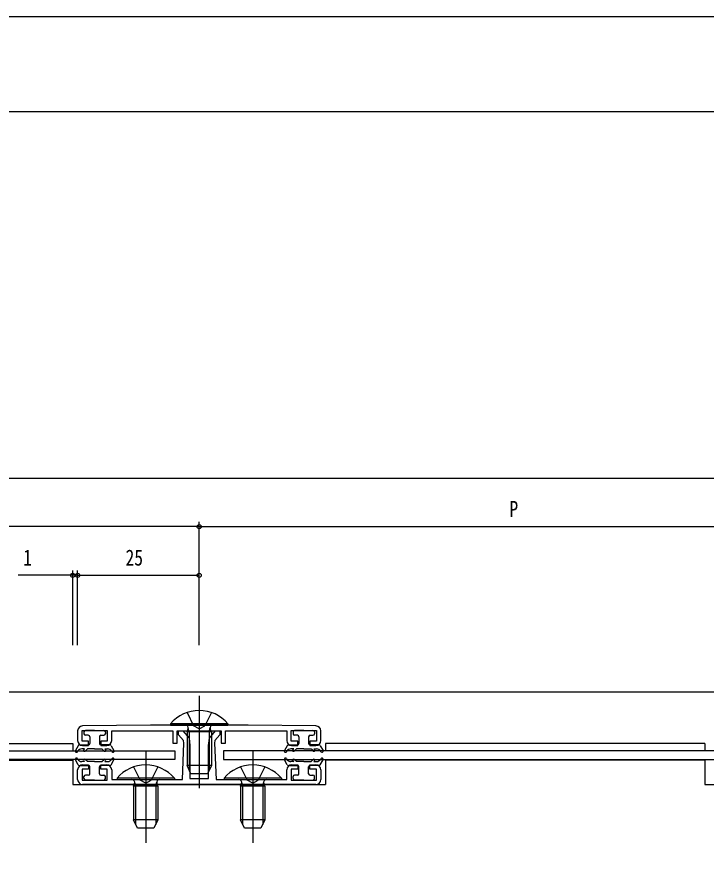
# Model space of a CAD drawing. Units: millimetres, scale not verified. Extents: x -420 to 420, y -297 to 297.
# Drawn here: x -250.5 to -108.8, y 123.8 to 297 of the extents above; entities that cross this region are included whole.
import ezdxf
from ezdxf.enums import TextEntityAlignment as Align

# ---------------------------------------------------------------- set-up
doc = ezdxf.new("R2010")
doc.units = ezdxf.units.MM
doc.header["$LTSCALE"] = 2
for name, color, linetype in [('0-2_YKK_11', 7, 'Continuous'), ('0-3_YKK_12', 2, 'Continuous'), ('0-4_YKK_13', 4, 'Continuous'), ('0-5_YKK_D', 6, 'Continuous'), ('0-6_YKK_ZWAK', 7, 'Continuous')]:
    doc.layers.add(name, color=color, linetype=linetype)
doc.styles.add('ＭＳ ゴシック', font='')
doc.styles.get('ＭＳ ゴシック').set_extended_font_data('MS Gothic')

msp = doc.modelspace()

# ---------------------------------------------------------------- linework, layer by layer
at = {"layer": '0-2_YKK_11'}
for p, q in [((-189.011, 151.179), (-202.989, 151.366)), ((-238.025, 150.179), (-238.025, 148.166)), ((-188.025, 148.166), (-188.025, 150.179)), ((-238.025, 140.166), (-238.025, 142.166)), ((-188.025, 142.166), (-188.025, 140.166))]:
    msp.add_line(p, q, dxfattribs=at)
for points in [[(-202.989, 151.366), (-223.06, 151.366), (-237.038, 151.179)], [(-237.025, 147.166), (-235.775, 147.166), (-235.775, 148.067), (-237.124, 148.067), (-237.124, 150.266), (-231.925, 150.266), (-231.925, 148.067), (-233.275, 148.067), (-233.275, 147.166), (-232.025, 147.166)], [(-231.025, 148.166), (-231.025, 150.166), (-218.425, 150.166), (-218.425, 147.666), (-217.525, 147.666), (-217.525, 150.166), (-208.525, 150.166), (-208.525, 147.666), (-207.625, 147.666), (-207.625, 150.166), (-195.025, 150.166), (-195.025, 148.166)], [(-231.025, 142.166), (-231.025, 140.166), (-216.487, 140.166), (-216.201, 147.666), (-216.266, 148.163), (-217.275, 149.365), (-217.275, 150.166), (-216.381, 150.166), (-215.122, 148.666), (-214.925, 147.166), (-214.925, 140.366), (-211.125, 140.366), (-211.125, 147.166), (-210.927, 148.666), (-209.669, 150.166), (-208.775, 150.166), (-208.775, 149.365), (-209.783, 148.163), (-209.848, 147.666), (-209.563, 140.166), (-195.025, 140.166), (-195.025, 142.166)], [(-194.025, 147.166), (-192.775, 147.166), (-192.775, 148.067), (-194.125, 148.067), (-194.125, 150.266), (-188.925, 150.266), (-188.925, 148.067), (-190.275, 148.067), (-190.275, 147.166), (-189.025, 147.166)], [(-237.025, 143.166), (-235.775, 143.166), (-235.775, 142.266), (-237.125, 142.266), (-237.125, 140.066), (-231.925, 140.066), (-231.925, 142.266), (-233.275, 142.266), (-233.275, 143.166), (-232.025, 143.166)], [(-194.025, 143.166), (-192.775, 143.166), (-192.775, 142.266), (-194.125, 142.266), (-194.125, 140.066), (-188.925, 140.066), (-188.925, 142.266), (-190.275, 142.266), (-190.275, 143.166), (-189.025, 143.166)], [(-189.025, 139.166), (-213.025, 139.166), (-237.025, 139.166)]]:
    msp.add_lwpolyline(points, dxfattribs=at)
for centre, start, end in [((-237.025, 150.179), 90.76383, 180), ((-189.025, 150.179), 0.00002, 89.2343), ((-237.025, 148.166), 179.99978, 269.99976), ((-232.025, 148.166), 270.00001, 359.99999), ((-194.025, 148.166), 180.00001, 269.99999), ((-189.025, 148.166), 270.00001, 359.99999), ((-237.025, 142.166), 90.00001, 179.99999), ((-232.025, 142.166), 0.00001, 89.99999), ((-194.025, 142.166), 90.00001, 179.99999), ((-189.025, 142.166), 0.00001, 89.99999), ((-237.025, 140.166), 180.00001, 269.99999), ((-189.025, 140.166), 270.00001, 359.99999)]:
    msp.add_arc(centre, 1, start, end, dxfattribs=at)
at = {"layer": '0-3_YKK_12'}
for p, q in [((-337.525, 158.166), (-23.025, 158.166)), ((-213.025, 157.366), (-213.025, 138.366)), ((-317.025, 147.566), (-239.025, 147.566)), ((-239.025, 147.566), (-239.025, 145.967)), ((-109.025, 147.566), (-109.025, 145.966)), ((-224.025, 146.167), (-224.025, 127.167)), ((-202.025, 146.167), (-202.025, 127.167)), ((-317.025, 144.166), (-239.025, 144.166)), ((-239.025, 144.166), (-239.025, 139.166)), ((-187.025, 144.166), (-187.025, 139.166)), ((-109.025, 144.166), (-187.025, 144.166)), ((-109.025, 144.166), (-109.025, 139.166)), ((-239.025, 139.166), (-187.025, 139.166)), ((-109.025, 139.166), (-57.025, 139.166))]:
    msp.add_line(p, q, dxfattribs=at)
msp.add_lwpolyline([(-109.025, 147.566), (-187.025, 147.566), (-187.025, 145.966)], dxfattribs=at)
at = {"layer": '0-4_YKK_13'}
for p, q in [((-215.525, 153.949), (-214.17, 151.232)), ((-210.525, 153.949), (-211.88, 151.232)), ((-218.925, 151.614), (-218.925, 151.366)), ((-207.125, 151.614), (-218.925, 151.614)), ((-218.925, 151.366), (-207.125, 151.366)), ((-215.134, 150.166), (-215.285, 150.889)), ((-213.025, 150.623), (-214.17, 151.232)), ((-213.025, 150.623), (-211.88, 151.232)), ((-210.916, 150.166), (-210.764, 150.889)), ((-207.125, 151.614), (-207.125, 151.366)), ((-236.725, 149.966), (-236.725, 149.566)), ((-234.525, 150.266), (-236.425, 150.266)), ((-235.825, 149.266), (-236.425, 149.266)), ((-235.525, 148.966), (-235.525, 147.566)), ((-234.525, 150.266), (-232.625, 150.266)), ((-233.525, 148.966), (-233.525, 147.566)), ((-233.225, 149.266), (-232.625, 149.266)), ((-232.325, 149.966), (-232.325, 149.566)), ((-215.525, 149.966), (-215.452, 150.166)), ((-210.525, 149.966), (-215.525, 149.966)), ((-215.525, 149.966), (-215.525, 147.666)), ((-215.452, 150.166), (-215.308, 150.561)), ((-215.092, 149.966), (-215.134, 150.166)), ((-215.092, 149.966), (-215.092, 147.666)), ((-210.958, 149.966), (-210.916, 150.166)), ((-210.958, 149.966), (-210.958, 147.666)), ((-210.597, 150.166), (-210.741, 150.561)), ((-210.525, 149.966), (-210.597, 150.166)), ((-210.525, 149.966), (-210.525, 147.666)), ((-193.725, 149.966), (-193.725, 149.566)), ((-191.525, 150.266), (-193.425, 150.266)), ((-192.825, 149.266), (-193.425, 149.266)), ((-192.525, 148.966), (-192.525, 147.566)), ((-191.525, 150.266), (-189.625, 150.266)), ((-190.525, 148.966), (-190.525, 147.566)), ((-190.225, 149.266), (-189.625, 149.266)), ((-189.325, 149.966), (-189.325, 149.566)), ((-237.668, 147.266), (-235.825, 147.266)), ((-231.381, 147.266), (-233.225, 147.266)), ((-215.525, 147.666), (-215.525, 145.711)), ((-215.092, 147.666), (-215.092, 145.666)), ((-210.958, 147.666), (-210.958, 145.666)), ((-210.525, 147.666), (-210.525, 145.711)), ((-194.668, 147.266), (-192.825, 147.266)), ((-188.381, 147.266), (-190.225, 147.266)), ((-338.025, 146.066), (-218.025, 146.067)), ((-237.928, 147.116), (-238.491, 146.141)), ((-238.058, 145.891), (-238.015, 145.966)), ((-236.59, 146.466), (-237.149, 146.466)), ((-236.749, 146.308), (-236.59, 146.466)), ((-236.025, 146.466), (-236.466, 146.025)), ((-234.525, 146.466), (-236.025, 146.466)), ((-234.525, 146.466), (-233.025, 146.466)), ((-233.025, 146.466), (-232.583, 146.025)), ((-231.121, 147.116), (-230.558, 146.141)), ((-230.991, 145.891), (-231.034, 145.966)), ((-218.025, 146.067), (-218.025, 144.266)), ((-215.525, 145.711), (-215.525, 143.066)), ((-215.092, 145.666), (-215.092, 142.146)), ((-210.958, 145.666), (-210.958, 142.146)), ((-210.525, 145.711), (-210.525, 143.066)), ((-194.928, 147.116), (-195.491, 146.141)), ((-195.058, 145.891), (-195.015, 145.966)), ((-193.59, 146.466), (-194.149, 146.466)), ((-193.749, 146.308), (-193.59, 146.466)), ((-193.025, 146.466), (-193.466, 146.025)), ((-191.525, 146.466), (-193.025, 146.466)), ((-191.525, 146.466), (-190.025, 146.466)), ((-190.025, 146.466), (-189.583, 146.025)), ((-188.121, 147.116), (-187.558, 146.141)), ((-187.991, 145.891), (-188.034, 145.966)), ((-218.025, 144.267), (-338.025, 144.266)), ((-237.928, 143.216), (-238.491, 144.191)), ((-238.058, 144.441), (-238.015, 144.367)), ((-236.59, 143.866), (-237.149, 143.866)), ((-236.749, 144.025), (-236.59, 143.866)), ((-236.025, 143.866), (-236.466, 144.308)), ((-234.525, 143.866), (-236.025, 143.866)), ((-234.525, 143.866), (-233.025, 143.866)), ((-233.025, 143.866), (-232.583, 144.308)), ((-231.121, 143.216), (-230.558, 144.191)), ((-230.991, 144.441), (-231.034, 144.367)), ((-208.025, 144.266), (-88.025, 144.266)), ((-194.928, 143.216), (-195.491, 144.191)), ((-195.058, 144.441), (-195.015, 144.367)), ((-193.59, 143.866), (-194.149, 143.866)), ((-193.749, 144.025), (-193.59, 143.866)), ((-193.025, 143.866), (-193.466, 144.308)), ((-191.525, 143.866), (-193.025, 143.866)), ((-191.525, 143.866), (-190.025, 143.866)), ((-190.025, 143.866), (-189.583, 144.308)), ((-188.121, 143.216), (-187.558, 144.191)), ((-187.991, 144.441), (-188.034, 144.367)), ((-237.668, 143.066), (-235.825, 143.066)), ((-235.525, 141.366), (-235.525, 142.766)), ((-233.525, 141.366), (-233.525, 142.766)), ((-231.381, 143.066), (-233.225, 143.066)), ((-226.525, 142.75), (-225.17, 140.032)), ((-221.525, 142.75), (-222.88, 140.032)), ((-210.525, 143.066), (-215.525, 143.066)), ((-214.725, 141.366), (-215.525, 143.066)), ((-210.525, 143.066), (-211.325, 141.366)), ((-204.525, 142.75), (-203.17, 140.032)), ((-199.525, 142.75), (-200.88, 140.032)), ((-194.668, 143.066), (-192.825, 143.066)), ((-192.525, 141.366), (-192.525, 142.766)), ((-190.525, 141.366), (-190.525, 142.766)), ((-188.381, 143.066), (-190.225, 143.066)), ((-236.725, 140.366), (-236.725, 140.766)), ((-235.825, 141.066), (-236.425, 141.066)), ((-233.225, 141.066), (-232.625, 141.066)), ((-232.325, 140.366), (-232.325, 140.766)), ((-229.925, 140.415), (-229.925, 140.167)), ((-218.125, 140.415), (-229.925, 140.415)), ((-218.125, 140.415), (-218.125, 140.167)), ((-211.325, 141.366), (-214.725, 141.366)), ((-207.925, 140.415), (-207.925, 140.167)), ((-196.125, 140.415), (-207.925, 140.415)), ((-196.125, 140.415), (-196.125, 140.167)), ((-193.725, 140.366), (-193.725, 140.766)), ((-192.825, 141.066), (-193.425, 141.066)), ((-190.225, 141.066), (-189.625, 141.066)), ((-189.325, 140.366), (-189.325, 140.766)), ((-234.525, 140.066), (-236.425, 140.066)), ((-234.525, 140.066), (-232.625, 140.066)), ((-229.925, 140.167), (-218.125, 140.167)), ((-226.525, 138.767), (-226.308, 139.362)), ((-221.525, 138.767), (-226.525, 138.767)), ((-226.525, 138.767), (-226.525, 135.767)), ((-226.092, 138.767), (-226.285, 139.69)), ((-226.092, 138.767), (-226.092, 135.767)), ((-224.025, 139.423), (-225.17, 140.032)), ((-224.025, 139.423), (-222.88, 140.032)), ((-221.958, 138.767), (-221.764, 139.69)), ((-221.958, 138.767), (-221.958, 135.767)), ((-221.525, 138.767), (-221.741, 139.362)), ((-221.525, 138.767), (-221.525, 135.767)), ((-207.925, 140.167), (-196.125, 140.167)), ((-204.525, 138.767), (-204.308, 139.362)), ((-199.525, 138.767), (-204.525, 138.767)), ((-204.525, 138.767), (-204.525, 135.767)), ((-204.092, 138.767), (-204.285, 139.69)), ((-204.092, 138.767), (-204.092, 135.767)), ((-202.025, 139.423), (-203.17, 140.032)), ((-202.025, 139.423), (-200.88, 140.032)), ((-199.958, 138.767), (-199.764, 139.69)), ((-199.958, 138.767), (-199.958, 135.767)), ((-199.525, 138.767), (-199.741, 139.362)), ((-199.525, 138.767), (-199.525, 135.767)), ((-191.525, 140.066), (-193.425, 140.066)), ((-191.525, 140.066), (-189.625, 140.066)), ((-226.525, 135.767), (-226.525, 131.867)), ((-226.092, 135.767), (-226.092, 130.947)), ((-221.958, 135.767), (-221.958, 130.947)), ((-221.525, 135.767), (-221.525, 131.867)), ((-204.525, 135.767), (-204.525, 131.867)), ((-204.092, 135.767), (-204.092, 130.947)), ((-199.958, 135.767), (-199.958, 130.947)), ((-199.525, 135.767), (-199.525, 131.867)), ((-221.525, 131.867), (-226.525, 131.867)), ((-225.725, 130.167), (-226.525, 131.867)), ((-221.525, 131.867), (-222.325, 130.167)), ((-199.525, 131.867), (-204.525, 131.867)), ((-203.725, 130.167), (-204.525, 131.867)), ((-199.525, 131.867), (-200.325, 130.167)), ((-222.325, 130.167), (-225.725, 130.167)), ((-200.325, 130.167), (-203.725, 130.167))]:
    msp.add_line(p, q, dxfattribs=at)
for points in [[(-232.3, 146.308), (-232.459, 146.466), (-231.9, 146.466)], [(-88.025, 146.066), (-208.025, 146.066), (-208.025, 144.266)], [(-189.3, 146.308), (-189.459, 146.466), (-188.9, 146.466)], [(-232.3, 144.025), (-232.459, 143.866), (-231.9, 143.866)], [(-189.3, 144.025), (-189.459, 143.866), (-188.9, 143.866)]]:
    msp.add_lwpolyline(points, dxfattribs=at)
for centre, radius, start, end in [((-213.025, 146.666), 7.7, 39.98312, 140.01688), ((-215.872, 150.766), 0.6, 340.03043, 90), ((-210.177, 150.766), 0.6, 90, 199.96957), ((-236.425, 149.966), 0.3, 90, 180), ((-236.425, 149.566), 0.3, 180, 270), ((-235.825, 148.966), 0.3, 0, 90), ((-233.225, 148.966), 0.3, 90, 180), ((-232.625, 149.966), 0.3, 0, 90), ((-232.625, 149.566), 0.3, 270, 0), ((-193.425, 149.966), 0.3, 90, 180), ((-193.425, 149.566), 0.3, 180, 270), ((-192.825, 148.966), 0.3, 0, 90), ((-190.225, 148.966), 0.3, 90, 180), ((-189.625, 149.966), 0.3, 0, 90), ((-189.625, 149.566), 0.3, 270, 0), ((-237.668, 146.966), 0.3, 90, 150), ((-235.825, 147.566), 0.3, 270, 0), ((-233.225, 147.566), 0.3, 180, 270), ((-231.381, 146.966), 0.3, 30, 90), ((-194.668, 146.966), 0.3, 90, 150), ((-192.825, 147.566), 0.3, 270, 0), ((-190.225, 147.566), 0.3, 180, 270), ((-188.381, 146.966), 0.3, 30, 90), ((-238.275, 146.016), 0.25, 150, 330.00999), ((-237.149, 145.466), 1, 90, 150.00999), ((-236.607, 146.166), 0.2, 135, 315), ((-232.442, 146.166), 0.2, 225, 45), ((-231.9, 145.466), 1, 29.99001, 90), ((-230.775, 146.016), 0.25, 209.99001, 29.99001), ((-195.275, 146.016), 0.25, 150, 330.00999), ((-194.149, 145.466), 1, 90, 150.00999), ((-193.607, 146.166), 0.2, 135, 315), ((-189.442, 146.166), 0.2, 225, 45), ((-188.9, 145.466), 1, 29.99001, 90), ((-187.775, 146.016), 0.25, 209.99001, 29.99001), ((-238.275, 144.316), 0.25, 29.99001, 210), ((-237.149, 144.866), 1, 209.99001, 270), ((-236.608, 144.166), 0.2, 45, 225), ((-232.442, 144.166), 0.2, 315, 135), ((-231.9, 144.866), 1, 270, 330.00999), ((-230.775, 144.316), 0.25, 330.00999, 150.00999), ((-195.275, 144.316), 0.25, 29.99001, 210), ((-194.149, 144.866), 1, 209.99001, 270), ((-193.608, 144.166), 0.2, 45, 225), ((-189.442, 144.166), 0.2, 315, 135), ((-188.9, 144.866), 1, 270, 330.00999), ((-187.775, 144.316), 0.25, 330.00999, 150.00999), ((-237.668, 143.366), 0.3, 210, 270), ((-235.825, 142.766), 0.3, 0, 90), ((-233.225, 142.766), 0.3, 90, 180), ((-231.381, 143.366), 0.3, 270, 330), ((-224.025, 135.467), 7.7, 39.98312, 140.01688), ((-202.025, 135.467), 7.7, 39.98312, 140.01688), ((-194.668, 143.366), 0.3, 210, 270), ((-192.825, 142.766), 0.3, 0, 90), ((-190.225, 142.766), 0.3, 90, 180), ((-188.381, 143.366), 0.3, 270, 330), ((-236.425, 140.766), 0.3, 90, 180), ((-236.425, 140.366), 0.3, 180, 270), ((-235.825, 141.366), 0.3, 270, 0), ((-233.225, 141.366), 0.3, 180, 270), ((-232.625, 140.766), 0.3, 0, 90), ((-232.625, 140.366), 0.3, 270, 0), ((-193.425, 140.766), 0.3, 90, 180), ((-193.425, 140.366), 0.3, 180, 270), ((-192.825, 141.366), 0.3, 270, 0), ((-190.225, 141.366), 0.3, 180, 270), ((-189.625, 140.766), 0.3, 0, 90), ((-189.625, 140.366), 0.3, 270, 0), ((-226.872, 139.567), 0.6, 340.03043, 90), ((-221.177, 139.567), 0.6, 90, 199.96957), ((-204.872, 139.567), 0.6, 340.03043, 90), ((-199.177, 139.567), 0.6, 90, 199.96957)]:
    msp.add_arc(centre, radius, start, end, dxfattribs=at)
at = {"layer": '0-5_YKK_D'}
for p, q in [((-358.025, 202.166), (321.975, 202.166)), ((-213.025, 167.794), (-213.025, 193.166)), ((-213.025, 167.794), (-213.025, 193.166)), ((-213.025, 192.166), (-343.025, 192.166)), ((-213.025, 192.166), (-83.025, 192.166)), ((-239.025, 182.166), (-250.225, 182.166)), ((-239.025, 167.794), (-239.025, 183.166)), ((-238.025, 182.166), (-239.025, 182.166)), ((-238.025, 167.794), (-238.025, 183.166)), ((-238.025, 167.794), (-238.025, 183.166)), ((-238.025, 182.166), (-236.325, 182.166)), ((-238.025, 182.166), (-213.025, 182.166))]:
    msp.add_line(p, q, dxfattribs=at)
for centre in [(-213.025, 192.166), (-213.025, 192.166), (-239.025, 182.166), (-238.025, 182.166), (-238.025, 182.166), (-213.025, 182.166)]:
    msp.add_circle(centre, 0.425, dxfattribs=at)
at = {"layer": '0-6_YKK_ZWAK'}
msp.add_line((389.502, 277.5), (-390.498, 277.5), dxfattribs=at)
msp.add_lwpolyline([(-420.5, -297), (420.5, -297), (420.5, 297), (-420.5, 297)], close=True, dxfattribs=at)

# ---------------------------------------------------------------- texts
at = {"layer": '0-5_YKK_D', "style": 'ＭＳ ゴシック', "width": 0.8}
for s, p in [('P', (-149.225, 193.166)), ('1', (-249.225, 183.166)), ('25', (-228.165, 183.166))]:
    msp.add_text(s, height=3.299, dxfattribs=at).set_placement(p, align=Align.BOTTOM_LEFT)

doc.saveas('drawing.dxf')
